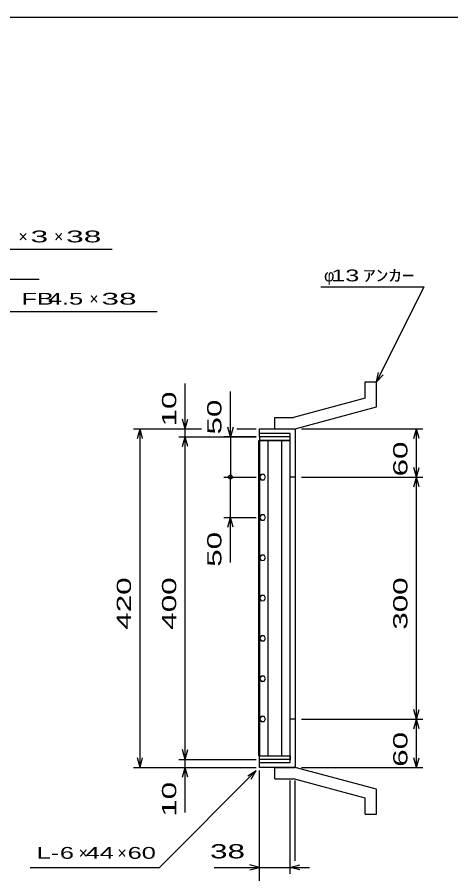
# Model space of a CAD drawing. Units: millimetres, scale not verified. Extents: x -1456 to 1385, y -1026 to 843.
# Drawn here: x -467 to 70, y -220 to 843 of the extents above; entities that cross this region are included whole.
import ezdxf
from ezdxf.enums import TextEntityAlignment as Align

# ---------------------------------------------------------------- set-up
doc = ezdxf.new("R2010")
doc.units = ezdxf.units.MM
doc.header["$LTSCALE"] = 8
for name, color, linetype, lineweight in [('0_2', 150, 'Continuous', 25), ('16', 3, 'Continuous', 25), ('19', 6, 'Continuous', 25), ('22', 4, 'Continuous', 25)]:
    doc.layers.add(name, color=color, linetype=linetype, lineweight=lineweight)
doc.styles.add('ベクトル', font='')
doc.styles.get('ベクトル').set_extended_font_data('ベクトル')

msp = doc.modelspace()

# ---------------------------------------------------------------- linework, layer by layer
at = {"layer": '0_2'}
msp.add_line((-1383.2, 842.8), (1384.8, 842.8), dxfattribs=at)
at = {"layer": '16'}
for p, q in [((-129, 322.5), (-167, 322.5)), ((-167, 322.5), (-167, 318)), ((-129, 318), (-129, 322.5)), ((-167.7, -73), (-167.7, 318)), ((-167.7, 318), (-167, 318)), ((-167, 318), (-129, 318)), ((-167, 318), (-167, -73)), ((-129, 318), (-167, 318)), ((-156.5, 318), (-156.5, -73)), ((-139.5, -73), (-139.5, 318)), ((-129, -73), (-129, 318)), ((-165.146, 275.735), (-167, 272.475)), ((-167, 272.475), (-165.104, 269.24)), ((-161.396, 275.76), (-165.146, 275.735)), ((-165.104, 269.24), (-161.354, 269.265)), ((-159.5, 272.5), (-161.396, 275.76)), ((-161.354, 269.265), (-159.5, 272.525)), ((-165.146, 225.735), (-167, 222.475)), ((-161.396, 225.76), (-165.146, 225.735)), ((-159.5, 222.5), (-161.396, 225.76)), ((-167, 222.475), (-165.104, 219.24)), ((-165.104, 219.24), (-161.354, 219.265)), ((-161.354, 219.265), (-159.5, 222.525)), ((-165.146, 175.735), (-167, 172.475)), ((-167, 172.475), (-165.104, 169.24)), ((-161.396, 175.76), (-165.146, 175.735)), ((-159.5, 172.5), (-161.396, 175.76)), ((-161.354, 169.265), (-159.5, 172.525)), ((-165.104, 169.24), (-161.354, 169.265)), ((-165.146, 125.735), (-167, 122.475)), ((-167, 122.475), (-165.104, 119.24)), ((-161.396, 125.76), (-165.146, 125.735)), ((-165.104, 119.24), (-161.354, 119.265)), ((-159.5, 122.5), (-161.396, 125.76)), ((-161.354, 119.265), (-159.5, 122.525)), ((-165.146, 75.735), (-167, 72.475)), ((-161.396, 75.76), (-165.146, 75.735)), ((-159.5, 72.5), (-161.396, 75.76)), ((-167, 72.475), (-165.104, 69.24)), ((-165.104, 69.24), (-161.354, 69.265)), ((-161.354, 69.265), (-159.5, 72.525)), ((-165.146, 25.735), (-167, 22.475)), ((-167, 22.475), (-165.104, 19.24)), ((-161.396, 25.76), (-165.146, 25.735)), ((-159.5, 22.5), (-161.396, 25.76)), ((-161.354, 19.265), (-159.5, 22.525)), ((-165.104, 19.24), (-161.354, 19.265)), ((-165.146, -24.265), (-167, -27.525)), ((-167, -27.525), (-165.104, -30.76)), ((-161.396, -24.24), (-165.146, -24.265)), ((-165.104, -30.76), (-161.354, -30.735)), ((-159.5, -27.5), (-161.396, -24.24)), ((-161.354, -30.735), (-159.5, -27.475)), ((-167, -73), (-167.7, -73)), ((-167, -73), (-129, -73)), ((-167, -77.5), (-167, -73)), ((-167, -73), (-129, -73)), ((-129, -73), (-129, -77.5)), ((-129, -77.5), (-167, -77.5))]:
    msp.add_line(p, q, dxfattribs=at)
at = {"layer": '19'}
for p, q in [((-36, 390.5), (-22, 390.5)), ((-36, 370.5), (-36, 390.5)), ((-36, 390.5), (-22, 390.5)), ((-36, 370.5), (-36, 390.5)), ((-22, 359.5), (-22, 390.5)), ((-22, 359.5), (-22, 390.5)), ((-36, 370.5), (-125, 346.5)), ((-36, 370.5), (-125, 346.5)), ((-123, 332.5), (-22, 359.5)), ((-123, 332.5), (-22, 359.5)), ((-148, 346.5), (-125, 346.5)), ((-148, 332.5), (-148, 346.5)), ((-148, 346.5), (-125, 346.5)), ((-148, 332.5), (-148, 346.5)), ((-167, 322.5), (-167, 332.5)), ((-167, 332.5), (-124, 332.5)), ((-167, 322.5), (-167, 332.5)), ((-167, 332.5), (-124, 332.5)), ((-148, 332.5), (-123, 332.5)), ((-148, 332.5), (-123, 332.5)), ((-124, 332.5), (-123, 331.5)), ((-124, 332.5), (-123, 331.5)), ((-123, 331.5), (-123, -86.5)), ((-123, 331.5), (-123, -86.5)), ((-129, 326.5), (-167, 326.5)), ((-129, 326.5), (-167, 326.5)), ((-129, -81.5), (-129, 326.5)), ((-129, -81.5), (-129, 326.5)), ((-123, 272.5), (-129, 272.5)), ((-123, 272.5), (-129, 272.5)), ((-123, -27.5), (-129, -27.5)), ((-123, -27.5), (-129, -27.5)), ((-167, -87.5), (-167, -77.5)), ((-167, -87.5), (-167, -77.5)), ((-167, -81.5), (-129, -81.5)), ((-167, -81.5), (-129, -81.5)), ((-124, -87.5), (-167, -87.5)), ((-124, -87.5), (-167, -87.5)), ((-148, -87.5), (-123, -87.5)), ((-148, -101.5), (-148, -87.5)), ((-148, -87.5), (-123, -87.5)), ((-148, -101.5), (-148, -87.5)), ((-123, -86.5), (-124, -87.5)), ((-123, -86.5), (-124, -87.5)), ((-22, -114.5), (-123, -87.5)), ((-22, -114.5), (-123, -87.5)), ((-148, -101.5), (-125, -101.5)), ((-148, -101.5), (-125, -101.5)), ((-36, -125.5), (-125, -101.5)), ((-36, -125.5), (-125, -101.5)), ((-22, -145.5), (-22, -114.5)), ((-22, -145.5), (-22, -114.5)), ((-36, -145.5), (-36, -125.5)), ((-36, -145.5), (-36, -125.5)), ((-36, -145.5), (-22, -145.5)), ((-36, -145.5), (-22, -145.5))]:
    msp.add_line(p, q, dxfattribs=at)
at = {"layer": '22'}
for p, q in [((-717.5, 555.25), (-349.5, 555.25)), ((-676.125, 518), (-440.125, 518)), ((-91, 508.5), (37, 508.5)), ((-22, 390.5), (37, 508.5)), ((-629.75, 478), (-293.75, 478)), ((-22, 390.5), (-19.6, 402.18)), ((-22, 390.5), (-14, 399.3)), ((-259, 332.5), (-259, 388.5)), ((-203, 322.5), (-203, 378.5)), ((-259, 332.5), (-262.2, 344.5)), ((-259, 332.5), (-255.8, 344.5)), ((-323, 332.5), (-239, 332.5)), ((-318.2, 320.5), (-315, 332.5)), ((-311.8, 320.5), (-315, 332.5)), ((-315, -87.5), (-315, 332.5)), ((-267, 332.5), (-239, 332.5)), ((-259, 322.5), (-259, 332.5)), ((-203, 322.5), (-206.2, 334.5)), ((-199.8, 334.5), (-203, 322.5)), ((-195, 332.5), (-171, 332.5)), ((-195, 332.5), (-171, 332.5)), ((-115, 332.5), (35.4, 332.5)), ((24.2, 320.5), (27.4, 332.5)), ((30.6, 320.5), (27.4, 332.5)), ((27.4, 272.5), (27.4, 332.5)), ((-267, 322.5), (-171, 322.5)), ((-262.2, 310.5), (-259, 322.5)), ((-255.8, 310.5), (-259, 322.5)), ((-259, -77.5), (-259, 322.5)), ((-171, 322.5), (-211, 322.5)), ((-203, 322.5), (-203, 272.5)), ((27.4, 272.5), (24.2, 284.5)), ((27.4, 272.5), (30.6, 284.5)), ((-211, 272.5), (-171, 272.5)), ((-203, 222.5), (-203, 272.5)), ((-115, 272.5), (35.4, 272.5)), ((24.2, 260.5), (27.4, 272.5)), ((30.6, 260.5), (27.4, 272.5)), ((27.4, -27.5), (27.4, 272.5)), ((-211, 222.5), (-171, 222.5)), ((-206.2, 210.5), (-203, 222.5)), ((-199.8, 210.5), (-203, 222.5)), ((-203, 166.5), (-203, 222.5)), ((27.4, -27.5), (24.2, -15.5)), ((27.4, -27.5), (30.6, -15.5)), ((-115, -27.5), (35.4, -27.5)), ((24.2, -39.5), (27.4, -27.5)), ((30.6, -39.5), (27.4, -27.5)), ((27.4, -87.5), (27.4, -27.5)), ((-259, -77.5), (-262.2, -65.5)), ((-259, -77.5), (-255.8, -65.5)), ((-315, -87.5), (-318.2, -75.5)), ((-315, -87.5), (-311.8, -75.5)), ((-267, -77.5), (-171, -77.5)), ((-259, -87.5), (-259, -77.5)), ((27.4, -87.5), (24.2, -75.5)), ((27.4, -87.5), (30.6, -75.5)), ((-323, -87.5), (-171, -87.5)), ((-291, -211.5), (-171, -91.5)), ((-267, -87.5), (-171, -87.5)), ((-262.2, -99.5), (-259, -87.5)), ((-255.8, -99.5), (-259, -87.5)), ((-259, -143.5), (-259, -87.5)), ((-181.4, -97.9), (-171, -91.5)), ((-177.4, -101.9), (-171, -91.5)), ((-167, -219.5), (-167, -91.5)), ((-167, -275.5), (-167, -91.5)), ((-115, -87.5), (35.4, -87.5)), ((-129, -219.5), (-129, -103.704)), ((-123, -203.504), (-123, -103.704)), ((-451, -211.5), (-291, -211.5)), ((-223, -211.5), (-167, -211.5)), ((-167, -211.5), (-179, -208.3)), ((-179, -214.7), (-167, -211.5)), ((-167, -211.5), (-129, -211.5)), ((-129, -211.5), (-117, -208.3)), ((-117, -214.7), (-129, -211.5)), ((-129, -211.5), (-105, -211.5))]:
    msp.add_line(p, q, dxfattribs=at)
msp.add_circle((-203, 272.5), 2.4, dxfattribs=at)

# ---------------------------------------------------------------- texts
at = {"layer": '22', "color": 2, "style": 'ベクトル'}
for s, p in [('×', (-465.5, 570.85)), ('×', (-421.5, 570.85)), ('φ', (-87, 522.5)), ('×', (-377.75, 493.6)), ('×', (-391, -193.5)), ('×', (-343, -193.5))]:
    msp.add_text(s, height=14.66, dxfattribs=at).set_placement(p, align=Align.MIDDLE_LEFT)
for s, height, width, p in [(' 3 ', 14.66, 2, (-461.5, 570.85)), (' 38 ', 14.66, 2, (-417.5, 570.85)), (' 13 ', 14.66, 1.6, (-87, 522.5)), ('ｱﾝｶｰ', 14.66, 1.6, (-39, 522.5)), ('FB', 14.66, 1.6, (-461.75, 493.6)), (' 4.5 ', 14.66, 1.6, (-437.75, 493.6)), (' 38 ', 14.66, 2, (-373.75, 493.6)), ('L-', 14.66, 1.6, (-443, -193.5)), (' 6 ', 14.66, 1.6, (-423, -193.5)), (' 44 ', 14.66, 1.6, (-391, -193.5)), (' 60 ', 14.66, 1.6, (-339, -193.5)), (' 38 ', 17.6, 1.65, (-239, -191.5))]:
    msp.add_text(s, height=height, dxfattribs=dict(at, width=width)).set_placement(p, align=Align.MIDDLE_LEFT)
at = {"layer": '22', "color": 2, "style": 'ベクトル', "width": 1.65}
for s, p in [(' 10 ', (-279, 324.5)), (' 50 ', (-223, 314.5)), (' 60 ', (7.4, 262.5)), (' 50 ', (-223, 150.5)), (' 420 ', (-335, 72.5)), (' 400 ', (-279, 72.5)), (' 300 ', (7.4, 72.5)), (' 60 ', (7.4, -97.5)), (' 10 ', (-279, -159.5))]:
    msp.add_text(s, height=17.6, rotation=90, dxfattribs=at).set_placement(p, align=Align.MIDDLE_LEFT)

doc.saveas('drawing.dxf')
